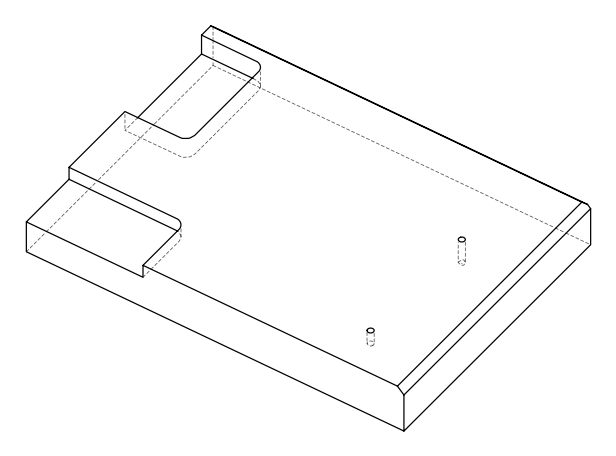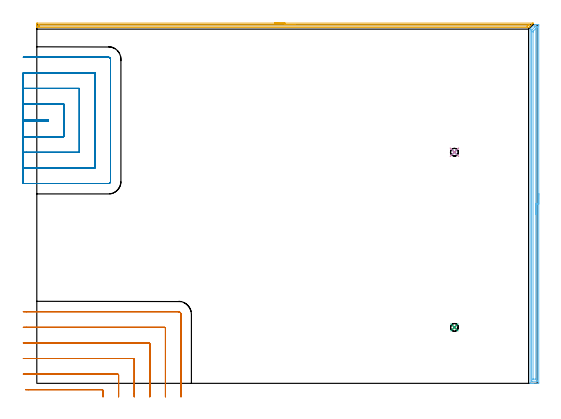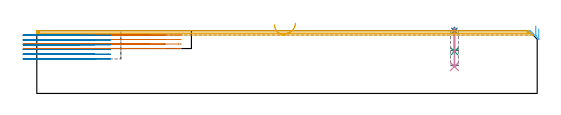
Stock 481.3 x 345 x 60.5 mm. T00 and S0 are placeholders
(PLAN: 8 operations, 3 tool changes, 41.2 min)
(1 SPOT_DRILL | STEP1POCKET | NXT0321_9005460120000 | 0.03 min | 0 mm3)
(2 SPOT_DRILL_1 | STEP1POCKET_1 | NXT0321_9005460120000 | 0.03 min | 0 mm3)
(3 DRILL_BLIND_HOLE_INTO_CENTER | STEP1POCKET | NXT0301_046 | 0.09 min | 838 mm3)
(4 DRILL_BLIND_HOLE_INTO_CENTER_1 | STEP1POCKET_1 | NXT0301_046 | 0.15 min | 1471 mm3)
(5 AREA_MILL | FG_CHAMFER_SURFACE | UGT0205_001 | 7.77 min | 4440 mm3)
(6 AREA_MILL_1 | FG_CHAMFER_SURFACE_1 | UGT0205_001 | 8.48 min | 11831 mm3)
(7 MILL_CORNER_NOTCH_RECTANGULAR | CORNER_NOTCH_RECTANGULAR | UGT0201_136 | Follow Part, ap 5, ae 75% | 8.25 min | 202392 mm3)
(8 MILL_SLOT | SLOT_PARTIAL_RECTANGULAR | UGT0201_136 | Follow Part, ap 5, ae 75% | 16.44 min | 310852 mm3)
(TOOL NXT0321_9005460120000 | NC Spot Drill, 142deg, 12mm, Carbide, Uncoated | D12 PA142 FL30 Z2)
(TOOL NXT0301_046 | Carbide Drill 7.5mm [860.1-0750-038A1-MM 2214] | D7.5 PA140 FL53 Z2)
(TOOL UGT0205_001 | Chamfer Mill 20 x 3 x 45 deg. | D20 FL50 Z2)
(TOOL UGT0201_136 | Carbide End Mill 20.0 | D20 FL30 Z4)
(OP 1 SPOT_DRILL)
G17 G21 G94 G90
T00 M6
G54
G17 G0 G90 X401.7 Y53.8 S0 M3
G43 Z70.5 H0
G94 G81 G98 Z60.177 F250. R63.5
G80
M5
M2
(OP 2 SPOT_DRILL_1)
G17 G21 G94 G90
T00 M6
G54
G17 G0 G90 X401.7 Y222.3 S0 M3
G43 Z70.5 H0
G94 G81 G98 Z60.177 F250. R63.5
G80
M5
M2
(OP 3 DRILL_BLIND_HOLE_INTO_CENTER)
G17 G21 G94 G90
T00 M6
G54
G17 G0 G90 X401.7 Y53.8 S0 M3
G43 Z70.5 H1
G94 G81 G98 Z40.4 F250. R62.5
G80
M5
M2
(OP 4 DRILL_BLIND_HOLE_INTO_CENTER_1)
G17 G21 G94 G90
T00 M6
G54
G17 G0 G90 X401.7 Y222.3 S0 M3
G43 Z70.5 H1
G94 G81 G98 Z25.9 F250. R62.5
G80
M5
M2
(OP 5 AREA_MILL)
G17 G21 G94 G90
T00 M6
G54
G17 G0 G90 X228.65 Y346.5 S1061 M3
G43 Z70.5 H0
Z66.2
G94 G1 X228.688 Z65.328 F250.
X228.802 Z64.463
X228.991 Z63.612
X229.253 Z62.78
X229.587 Z61.974
X229.99 Z61.2
X230.459 Z60.464
X230.99 Z59.772
X231.579 Z59.129
X232.222 Z58.54
X232.914 Z58.008
X233.65 Z57.54
X234.424 Z57.137
X235.23 Z56.803
X236.062 Z56.541
X236.914 Z56.352
X237.778 Z56.238
X238.65 Z56.2
X477.28 Y346.499 Z56.199
X477.283 Y346.494 Z56.204
X477.28 Y346.481 Z56.216
X477.217 Y346.417 Z56.282
X477.144 Y346.344 Z56.355
X476.689 Y345.889 Z56.811
X476.468 Y345.666 Z57.03
X475.856 Y345.056 Z57.644
X475.791 Y344.991 Z57.708
X475.591 Y344.789 Z57.907
X475.023 Y344.223 Z58.477
X474.898 Y344.097 Z58.601
X474.713 Y343.911 Z58.785
X474.189 Y343.389 Z59.311
X473.836 Y343.034 Z59.662
X473.395 Y342.595 Z60.105
X473.112 Y342.312 Z60.385
X473.002 Y342.205 Z60.491
X472.218 Y342.2 Z60.5
X0.169
X0.01 Y342.202 Z60.488
X0.003 Y342.347 Z60.345
X0. Y342.499 Z60.2
Y342.808 Z59.891
Y343.473 Z59.222
Y344.682 Z58.014
Y345.227 Z57.467
Y345.832 Z56.863
X0.004 Y346.105 Z56.59
X0.01 Y346.491 Z56.204
X0.218 Y346.496 Z56.202
X0.616 Y346.5 Z56.2
X238.65
Y345.086 Z57.614
X473.256 Y345.085 Z57.615
X473.363 Y345.083 Z57.617
X473.415 Y345.08 Z57.62
X473.419 Y345.078 Z57.622
Y345.075 Z57.625
X473.346 Y344.998 Z57.702
X472.701 Y344.35 Z58.35
X472.461 Y344.111 Z58.589
X472.218 Y343.87 Z58.831
X472.015 Y343.673 Z59.027
X471.968 Y343.629 Z59.071
X471.886 Y343.621 Z59.079
X471.7 Y343.618 Z59.082
X471.325 Y343.615 Z59.085
X2.402
X2.256 Y343.616 Z59.084
X2.048 Y343.621 Z59.079
X2.009 Y343.626 Z59.074
X2.005 Y343.654 Z59.046
X2.003 Y343.685 Z59.015
X2. Y343.867 Z58.833
X2.001 Y344.877 Z57.823
X2.004 Y344.982 Z57.718
X2.009 Y345.052 Z57.648
X2.013 Y345.079 Z57.621
X2.547 Y345.086 Z57.614
X238.65
X239.522 Z57.652
X240.387 Z57.766
X241.238 Z57.955
X242.07 Z58.217
X242.876 Z58.551
X243.65 Z58.954
X244.386 Z59.423
X245.078 Z59.954
X245.721 Z60.543
X246.31 Z61.186
X246.842 Z61.878
X247.31 Z62.614
X247.713 Z63.388
X248.047 Z64.194
X248.309 Z65.026
X248.498 Z65.878
X248.612 Z66.743
X248.65 Z67.614
G0 Z70.5
M5
M2
(OP 6 AREA_MILL_1)
G17 G21 G94 G90
T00 M6
G54
G17 G0 G90 X482.8 Y182.5 S1061 M3
G43 Z70.5 H0
Z62.2
G94 G1 Y182.462 Z61.328 F250.
Y182.348 Z60.464
Y182.159 Z59.612
Y181.897 Z58.78
Y181.563 Z57.974
Y181.16 Z57.2
Y180.692 Z56.464
Y180.16 Z55.772
Y179.571 Z55.129
Y178.928 Z54.54
Y178.236 Z54.009
Y177.5 Z53.54
Y176.726 Z53.137
Y175.92 Z52.803
Y175.088 Z52.541
Y174.237 Z52.352
Y173.372 Z52.238
Y172.5 Z52.2
Y0.612
X482.797 Y0.303 Z52.202
X482.791 Y0.01 Z52.206
X482.494 Y0. Z52.503
X477.759 Z57.235
X477.198 Z57.799
X476.868 Z58.128
X476.307 Z58.689
X475.977 Z59.018
X474.934 Z60.065
X474.55 Y0.007 Z60.442
X474.503 Y0.01 Z60.488
X474.5 Y0.166 Z60.5
Y339.923
X474.505 Y340.706 Z60.491
X474.616 Y340.816 Z60.383
X474.64 Y340.841 Z60.358
X478.693 Y344.893 Z56.306
X478.789 Y344.99 Z56.207
X479.026 Y344.999 Z55.969
X479.311 Y345. Z55.689
X480.762 Z54.234
X481.323 Z53.673
X481.654 Z53.343
X482.214 Y344.997 Z52.78
X482.791 Y344.993 Z52.205
X482.793 Y344.968 Z52.203
X482.799 Y344.388 Z52.201
X482.8 Y343.801 Z52.2
Y172.5
X481.386 Z53.614
X481.385 Y2.272 Z53.615
X481.384 Y2.147 Z53.616
X481.381 Y2.064 Z53.619
X481.378 Y2.008 Z53.622
X481.372 Y2.007 Z53.628
X481.323 Y2.004 Z53.677
X480.829 Y2. Z54.171
X476.372 Y2.002 Z58.628
X475.977 Y2.008 Z59.023
X475.927 Y2.01 Z59.073
X475.919 Y2.21 Z59.081
X475.915 Y2.335 Z59.085
Y2.398
X475.914 Y2.461 Z59.086
Y338.2
X475.918 Y339.03 Z59.082
X475.92 Y339.087 Z59.08
X475.977 Y339.715 Z59.023
X476.078 Y339.822 Z58.922
X476.174 Y339.923 Z58.826
X478.852 Y342.602 Z56.148
X479.201 Y342.942 Z55.799
X479.248 Y342.986 Z55.752
X479.343 Y342.991 Z55.657
X479.541 Y342.995 Z55.459
X480.036 Y343. Z54.964
X480.432 Z54.568
X480.928 Y342.999 Z54.072
X481.323 Y342.992 Z53.677
X481.373 Y342.99 Z53.627
X481.381 Y342.79 Z53.619
X481.384 Y342.665 Z53.616
X481.385 Y342.602 Z53.615
X481.386 Y342.539 Z53.614
Y172.5
X479.972 Z55.028
X479.971 Y4.646 Z55.029
X479.969 Y4.184 Z55.031
X479.967 Y4.076 Z55.033
X479.965 Y4.026 Z55.035
X479.956 Y4.01 Z55.044
X479.908 Y4.007 Z55.092
X479.723 Y4.001 Z55.277
X477.576 Z57.424
X477.453 Y4.003 Z57.547
X477.356 Y4.008 Z57.644
X477.334 Y4.011 Z57.666
X477.332 Y4.017 Z57.668
X477.33 Y4.04 Z57.67
X477.329 Y4.184 Z57.671
Y337.676
X477.33 Y338.138 Z57.67
X477.333 Y338.564 Z57.667
X477.335 Y338.622 Z57.665
X477.364 Y338.654 Z57.636
X477.444 Y338.739 Z57.556
X477.73 Y339.03 Z57.27
X479.515 Y340.816 Z55.485
X479.529 Y340.829 Z55.471
X479.541 Y340.84 Z55.459
X479.726 Y340.99 Z55.274
X479.847 Y340.993 Z55.153
X479.944 Y340.991 Z55.056
X479.966 Y340.989 Z55.034
X479.968 Y340.983 Z55.032
X479.97 Y340.96 Z55.03
X479.971 Y340.816 Z55.029
X479.972 Y172.5 Z55.028
Y171.628 Z55.067
Y170.764 Z55.18
Y169.912 Z55.369
Y169.08 Z55.632
Y168.274 Z55.965
Y167.5 Z56.368
Y166.764 Z56.837
Y166.072 Z57.368
Y165.429 Z57.957
Y164.84 Z58.601
Y164.309 Z59.293
Y163.84 Z60.028
Y163.437 Z60.802
Y163.103 Z61.608
Y162.841 Z62.44
Y162.652 Z63.292
Y162.538 Z64.157
Y162.5 Z65.028
G0 Z70.5
M5
M2
(OP 7 MILL_CORNER_NOTCH_RECTANGULAR)
G17 G21 G94 G90
T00 M6
G54
G17 G0 G90 X63.7 Y-13. S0 M3
G43 Z70.5 H0
Z56.175
G94 G1 Y-10. F250.
Y-7.093 F500.
G3 X62.707 Y-6.1 R1.
G1 X-7.924
X-10.924 F250.
G0 Z70.5
X78.7 Y-13.
Z56.175
G1 Y-10.
Y7.906 F500.
G3 X77.706 Y8.9 R1.
G1 X-10.
X-13. F250.
G0 Z70.5
X93.7 Y-13.
Z56.175
G1 Y-10.
Y22.906 F500.
G3 X92.706 Y23.9 R1.
G1 X-10.
X-13. F250.
G0 Z70.5
X108.7 Y-13.
Z56.175
G1 Y-10.
Y37.906 F500.
G3 X107.706 Y38.9 R1.
G1 X-10.
X-13. F250.
G0 Z70.5
X123.7 Y-13.
Z56.175
G1 Y-10.
Y52.905 F500.
G3 X122.705 Y53.9 R1.
G1 X-10.
X-13. F250.
G0 Z70.5
X138.7 Y-13.
Z56.175
G1 Y-10.
Y66.3 F500.
G3 X136.1 Y68.9 R2.6
G1 X-10.
X-13. F250.
G0 Z70.5
X63.7 Y-13.
Z51.85
G1 Y-10.
Y-7.093 F500.
G3 X62.707 Y-6.1 R1.
G1 X-7.924
X-10.924 F250.
G0 Z70.5
X78.7 Y-13.
Z51.85
G1 Y-10.
Y7.906 F500.
G3 X77.706 Y8.9 R1.
G1 X-10.
X-13. F250.
G0 Z70.5
X93.7 Y-13.
Z51.85
G1 Y-10.
Y22.906 F500.
G3 X92.706 Y23.9 R1.
G1 X-10.
X-13. F250.
G0 Z70.5
X108.7 Y-13.
Z51.85
G1 Y-10.
Y37.906 F500.
G3 X107.706 Y38.9 R1.
G1 X-10.
X-13. F250.
G0 Z70.5
X123.7 Y-13.
Z51.85
G1 Y-10.
Y52.905 F500.
G3 X122.705 Y53.9 R1.
G1 X-10.
X-13. F250.
G0 Z70.5
X138.7 Y-13.
Z51.85
G1 Y-10.
Y66.3 F500.
G3 X136.1 Y68.9 R2.6
G1 X-10.
X-13. F250.
G0 Z70.5
X63.7 Y-13.
Z47.525
G1 Y-10.
Y-7.093 F500.
G3 X62.707 Y-6.1 R1.
G1 X-7.924
X-10.924 F250.
G0 Z70.5
X78.7 Y-13.
Z47.525
G1 Y-10.
Y7.906 F500.
G3 X77.706 Y8.9 R1.
G1 X-10.
X-13. F250.
G0 Z70.5
X93.7 Y-13.
Z47.525
G1 Y-10.
Y22.906 F500.
G3 X92.706 Y23.9 R1.
G1 X-10.
X-13. F250.
G0 Z70.5
X108.7 Y-13.
Z47.525
G1 Y-10.
Y37.906 F500.
G3 X107.706 Y38.9 R1.
G1 X-10.
X-13. F250.
G0 Z70.5
X123.7 Y-13.
Z47.525
G1 Y-10.
Y52.905 F500.
G3 X122.705 Y53.9 R1.
G1 X-10.
X-13. F250.
G0 Z70.5
X138.7 Y-13.
Z47.525
G1 Y-10.
Y66.3 F500.
G3 X136.1 Y68.9 R2.6
G1 X-10.
X-13. F250.
G0 Z70.5
X63.7 Y-13.
Z43.2
G1 Y-10.
Y-7.093 F500.
G3 X62.707 Y-6.1 R1.
G1 X-7.924
X-10.924 F250.
G0 Z70.5
X78.7 Y-13.
Z43.2
G1 Y-10.
Y7.906 F500.
G3 X77.706 Y8.9 R1.
G1 X-10.
X-13. F250.
G0 Z70.5
X93.7 Y-13.
Z43.2
G1 Y-10.
Y22.906 F500.
G3 X92.706 Y23.9 R1.
G1 X-10.
X-13. F250.
G0 Z70.5
X108.7 Y-13.
Z43.2
G1 Y-10.
Y37.906 F500.
G3 X107.706 Y38.9 R1.
G1 X-10.
X-13. F250.
G0 Z70.5
X123.7 Y-13.
Z43.2
G1 Y-10.
Y52.905 F500.
G3 X122.705 Y53.9 R1.
G1 X-10.
X-13. F250.
G0 Z70.5
X138.7 Y-13.
Z43.2
G1 Y-10.
Y66.3 F500.
G3 X136.1 Y68.9 R2.6
G1 X-10.
X-13. F250.
G0 Z70.5
M5
M2
(OP 8 MILL_SLOT)
G17 G21 G94 G90
T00 M6
G54
G17 G0 G90 X-13. Y252.2 S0 M3
G43 Z70.5 H0
Z55.95
G94 G1 X-10. F250.
X10.9 F500.
Y253.7
X-10.
X-13. F250.
Y237.2
X-10.
X25.9 F500.
Y268.7
X-10.
X-13. F250.
Y222.2
X-10.
X40.9 F500.
Y283.7
X-10.
X-13. F250.
Y207.2
X-10.
X55.9 F500.
Y298.7
X-10.
X-13. F250.
Y192.2
X-10.
X68.9 F500.
G3 X70.9 Y194.2 R2.
G1 Y311.7
G3 X68.9 Y313.7 R2.
G1 X-10.
X-13. F250.
G0 Y252.2 Z51.4
G1 X-10.
X10.9 F500.
Y253.7
X-10.
X-13. F250.
Y237.2
X-10.
X25.9 F500.
Y268.7
X-10.
X-13. F250.
Y222.2
X-10.
X40.9 F500.
Y283.7
X-10.
X-13. F250.
Y207.2
X-10.
X55.9 F500.
Y298.7
X-10.
X-13. F250.
Y192.2
X-10.
X68.9 F500.
G3 X70.9 Y194.2 R2.
G1 Y311.7
G3 X68.9 Y313.7 R2.
G1 X-10.
X-13. F250.
G0 Y252.2 Z46.85
G1 X-10.
X10.9 F500.
Y253.7
X-10.
X-13. F250.
Y237.2
X-10.
X25.9 F500.
Y268.7
X-10.
X-13. F250.
Y222.2
X-10.
X40.9 F500.
Y283.7
X-10.
X-13. F250.
Y207.2
X-10.
X55.9 F500.
Y298.7
X-10.
X-13. F250.
Y192.2
X-10.
X68.9 F500.
G3 X70.9 Y194.2 R2.
G1 Y311.7
G3 X68.9 Y313.7 R2.
G1 X-10.
X-13. F250.
G0 Y252.2 Z42.3
G1 X-10.
X10.9 F500.
Y253.7
X-10.
X-13. F250.
Y237.2
X-10.
X25.9 F500.
Y268.7
X-10.
X-13. F250.
Y222.2
X-10.
X40.9 F500.
Y283.7
X-10.
X-13. F250.
Y207.2
X-10.
X55.9 F500.
Y298.7
X-10.
X-13. F250.
Y192.2
X-10.
X68.9 F500.
G3 X70.9 Y194.2 R2.
G1 Y311.7
G3 X68.9 Y313.7 R2.
G1 X-10.
X-13. F250.
G0 Y252.2 Z37.75
G1 X-10.
X10.9 F500.
Y253.7
X-10.
X-13. F250.
Y237.2
X-10.
X25.9 F500.
Y268.7
X-10.
X-13. F250.
Y222.2
X-10.
X40.9 F500.
Y283.7
X-10.
X-13. F250.
Y207.2
X-10.
X55.9 F500.
Y298.7
X-10.
X-13. F250.
Y192.2
X-10.
X68.9 F500.
G3 X70.9 Y194.2 R2.
G1 Y311.7
G3 X68.9 Y313.7 R2.
G1 X-10.
X-13. F250.
G0 Y252.2 Z33.2
G1 X-10.
X10.9 F500.
Y253.7
X-10.
X-13. F250.
Y237.2
X-10.
X25.9 F500.
Y268.7
X-10.
X-13. F250.
Y222.2
X-10.
X40.9 F500.
Y283.7
X-10.
X-13. F250.
Y207.2
X-10.
X55.9 F500.
Y298.7
X-10.
X-13. F250.
Y192.2
X-10.
X68.9 F500.
G3 X70.9 Y194.2 R2.
G1 Y311.7
G3 X68.9 Y313.7 R2.
G1 X-10.
X-13. F250.
G0 Z70.5
M5
M2
